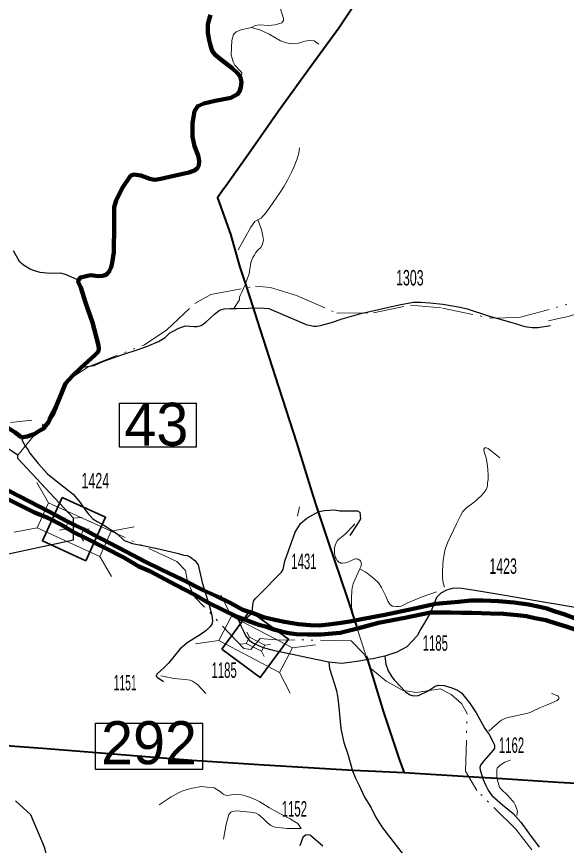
# Model space of a CAD drawing. Extents: x 293530 to 326535, y 221009 to 264119.
# Drawn here: x 321683 to 323283, y 242903 to 245314 of the extents above; entities that cross this region are included whole.
import ezdxf
from ezdxf.enums import TextEntityAlignment as Align

# ---------------------------------------------------------------- set-up
doc = ezdxf.new("R2010")
doc.units = 0
doc.header["$LTSCALE"] = 18
doc.linetypes.add('DASH_DOUBLE_DOT', pattern=[9.2, 5, -1.2, 0.3, -1.2, 0.3, -1.2])
doc.linetypes.add('LONG_DASHED', pattern=[7.5, 6, -1.5])
for name, color, linetype, lineweight in [('28', 7, 'Continuous', 120), ('29', 7, 'Continuous', 120), ('3', 7, 'Continuous', 158), ('31', 7, 'Continuous', 35), ('32', 7, 'Continuous', 25), ('35', 7, 'Continuous', 13), ('50', 7, 'Continuous', 13), ('56', 7, 'Continuous', 40), ('59', 7, 'DASH_DOUBLE_DOT', 13), ('8', 7, 'Continuous', 25)]:
    doc.layers.add(name, color=color, linetype=linetype, lineweight=lineweight)

msp = doc.modelspace()

# ---------------------------------------------------------------- linework, layer by layer
at = {"layer": '28'}
msp.add_line((322323.18, 243568.33), (322345.69, 243559.46), dxfattribs=at)
for points in [[(321546.97, 243968.9), (321651.14, 243913.11), (321734.68, 243871.34), (321773.81, 243855.21), (321813.46, 243834.85), (321848.52, 243813.71)], [(321848.52, 243813.71), (321885.9, 243795.19), (321994.82, 243739.93), (322038.18, 243714.55), (322070.96, 243700.27), (322147.1, 243659.55), (322201.03, 243631.26), (322241.22, 243607.99), (322323.18, 243568.33)], [(322345.69, 243559.46), (322387.43, 243544.79), (322407.38, 243539.08), (322428.15, 243531.75), (322456.85, 243524.42), (322475.18, 243519.93), (322496.35, 243517.08), (322529.33, 243516.27), (322568.05, 243516.01), (322624.85, 243521.31), (322675.32, 243533.69), (322735.58, 243550.09), (322813.15, 243564.75), (322887.66, 243580.24)], [(322887.66, 243580.24), (322946.5, 243579.83), (322977.86, 243579.42), (323008.4, 243579.01), (323061.94, 243577.79), (323099.81, 243576.16), (323140.13, 243572.5), (323166.59, 243569.64), (323191.43, 243563.94), (323222.99, 243557.83), (323252.71, 243548.46), (323282.44, 243539.9), (323317.05, 243528.08)]]:
    msp.add_lwpolyline(points, dxfattribs=at)
at = {"layer": '29'}
for points in [[(321862.92, 244546.88), (321868.48, 244554.86), (321898.02, 244561.31), (321920.63, 244558.97), (321933.89, 244559.75), (321942.47, 244562.1), (321948.71, 244567.56), (321953.39, 244573.8), (321958.07, 244584.73), (321961.19, 244597.21), (321965.86, 244628.43), (321966.64, 244708.81), (321966.64, 244759.54), (321972.1, 244779.04), (321990.04, 244814.94), (322014.22, 244850.06), (322023.58, 244853.96), (322043.85, 244851.62), (322070.37, 244842.26), (322085.19, 244839.14), (322102.34, 244841.48), (322128.08, 244847.72), (322184.23, 244860.6), (322200.61, 244866.06), (322209.18, 244873.08), (322213.08, 244880.89), (322213.86, 244894.15), (322211.52, 244909.76), (322200.61, 244937.08), (322195.15, 244963.61), (322194.37, 245004.19), (322200.61, 245038.53), (322209.96, 245053.35), (322227.9, 245061.16), (322260.66, 245068.96), (322305.89, 245077.55), (322325.39, 245087.69), (322331.62, 245096.28), (322335.52, 245107.98), (322337.08, 245123.59), (322333.18, 245139.2), (322331.72, 245141.22), (322326.95, 245147.78), (322309.79, 245164.17), (322276.25, 245189.92), (322259.88, 245203.58), (322252.08, 245214.51), (322246.62, 245230.11), (322242.72, 245244.94), (322238.82, 245266.79), (322239.6, 245291.38), (322246.62, 245318.69)], [(321870.72, 244293.25), (321910.49, 244328.76), (321919.85, 244338.9), (321922.19, 244346.71), (321921.41, 244356.85), (321903.47, 244423.97), (321883.2, 244481.71), (321869.94, 244525.81), (321862.14, 244541.41), (321862.92, 244546.88)], [(321697.14, 244089.21), (321713.53, 244091.85), (321734.15, 244099.25), (321750.68, 244109.5), (321760.33, 244115.02), (321767.23, 244123.31), (321775.51, 244134.35), (321782.41, 244148.16), (321787.93, 244156.45), (321825.49, 244246.04), (321844.98, 244268.67), (321870.72, 244293.25)], [(321632.1, 244118.82), (321646.38, 244118.82), (321660.12, 244115.65), (321670.17, 244109.83), (321678.63, 244104.01), (321689.73, 244095.55), (321697.14, 244089.21)]]:
    msp.add_lwpolyline(points, dxfattribs=at)
at = {"layer": '3'}
for points in [[(321543.69, 243995.86), (321661.69, 243933.61), (321776.69, 243873.61), (321825.19, 243848.36), (321853.94, 243833.36), (321877.44, 243822.36), (321905.94, 243807.36), (322002.94, 243757.11), (322054.44, 243729.36), (322105.44, 243704.36), (322164.94, 243676.36), (322227.19, 243643.86), (322264.94, 243627.86), (322306.19, 243607.36), (322340.94, 243587.61), (322370.94, 243578.61)], [(322902.19, 243605.11), (322968.44, 243611.11), (323004.94, 243615.11), (323040.44, 243614.86), (323084.94, 243613.61), (323130.69, 243609.36), (323172.69, 243603.36), (323200.44, 243597.61), (323225.94, 243591.86), (323246.94, 243584.61), (323278.69, 243574.86), (323314.44, 243561.36)], [(322686.19, 243561.11), (322754.69, 243573.36), (322836.94, 243590.86), (322902.19, 243605.11)], [(322370.94, 243578.61), (322401.69, 243566.61), (322434.19, 243558.86), (322462.44, 243553.11), (322503.19, 243546.61), (322537.44, 243543.11), (322562.94, 243542.36), (322590.44, 243545.36), (322620.94, 243548.86), (322652.19, 243554.11), (322686.19, 243561.11)]]:
    msp.add_lwpolyline(points, dxfattribs=at)
at = {"layer": '31', "lineweight": 25}
for points in [[(321981.83, 244189.3), (322205.66, 244189.3), (322205.66, 244061.01), (321981.83, 244061.01)], [(321912.78, 243258.79), (322224.26, 243258.79), (322224.26, 243123.2), (321912.78, 243123.2)]]:
    msp.add_lwpolyline(points, close=True, dxfattribs=at)
at = {"layer": '31'}
for points in [[(321815.5, 243914.92), (321941.9, 243857.18), (321884.13, 243730.68), (321757.72, 243788.41)], [(322279.6, 243473.3), (322361.92, 243585.27), (322473.96, 243502.89), (322391.65, 243390.92)]]:
    msp.add_lwpolyline(points, close=True, dxfattribs=at)
at = {"layer": '32'}
for points in [[(321862.92, 244546.88), (321825.48, 244563.66), (321810.48, 244567.8), (321780.04, 244566.54), (321751.16, 244569.06), (321732.33, 244574.71), (321720.4, 244579.73), (321707.21, 244587.65), (321703.17, 244590.93), (321696.48, 244596.67), (321692.55, 244600.35), (321687.01, 244608.06), (321673.89, 244632.73)], [(321870.72, 244293.25), (321887.88, 244295.59), (321908.15, 244298.71), (321933.89, 244310.42), (321963.52, 244321.34), (321997.84, 244332.27), (322033.71, 244344.76), (322064.13, 244354.9), (322095.32, 244368.95), (322114.82, 244380.65), (322128.86, 244393.53), (322138.21, 244398.6), (322154.59, 244407.58), (322174.09, 244413.82), (322199.83, 244412.26), (322208.4, 244412.26), (322220.1, 244415.38), (322233.36, 244424.75), (322259.1, 244448.55), (322273.13, 244459.47), (322286.39, 244463.38), (322304.33, 244464.94), (322324.6, 244464.94), (322390.23, 244466.64), (322416.85, 244464.18), (322525.03, 244418.11), (322547.84, 244413.23), (322555.37, 244412.91), (322567.3, 244414.8), (322599, 244424.22), (322630.07, 244434.58), (322685, 244449.97), (322796.14, 244475.41), (322837.57, 244482.95), (322858.91, 244483.26), (322885.78, 244481.37), (322922.81, 244476.98), (322973.66, 244468.81), (322994.38, 244463.47), (323056.21, 244443.69), (323113.33, 244426.73), (323123.88, 244423.9), (323161.85, 244412.6), (323183.51, 244409.14), (323200.46, 244409.14), (323236.55, 244414.8)], [(321697.14, 244089.21), (321699.78, 244078.63), (321707.71, 244064.88), (321716.17, 244052.19), (321720.88, 244043.96), (321745.25, 244014.12), (321772.75, 243983.97), (321792.84, 243966.79), (321847.45, 243924.19), (321867.47, 243899.78), (321880.32, 243881.92), (321891.34, 243867.69), (321896.72, 243861.58), (321904.41, 243852.57), (321917.63, 243845.16), (321936.66, 243834.59), (321975.29, 243809), (321996, 243790.15), (322019.86, 243780.73), (322060.03, 243773.19), (322091.42, 243766.28), (322149.8, 243752.47), (322169.26, 243747.44), (322179.3, 243746.19), (322189.05, 243741.32), (322201.55, 243731.07), (322210.69, 243719.18), (322223.24, 243667.67), (322233.29, 243632.32), (322241.22, 243607.99)], [(322345.69, 243559.46), (322364.83, 243575.35), (322368.08, 243580.64), (322370.53, 243601.42), (322372.56, 243613.24), (322376.84, 243619.76), (322395.16, 243638.1), (322412.26, 243655.21), (322429.77, 243673.54), (322454, 243697.18), (322458.48, 243705.73), (322463.35, 243729.23), (322493.48, 243814.02), (322509.17, 243839.14), (322527.38, 243854.22), (322561.9, 243873.69), (322578.85, 243877.46), (322608.35, 243879.34), (322623.73, 243876.2), (322674.58, 243876.2), (322681.48, 243871.8), (322682.74, 243862.38), (322683.37, 243852.33), (322675.21, 243837.89), (322652.61, 243804.6)], [(323464.58, 243557.13), (323451.39, 243569.69), (323433.82, 243573.46), (323343.42, 243589.16), (323198.73, 243613.03), (323103.94, 243629.36), (323016.69, 243643.81), (322978.4, 243650.09), (322953.92, 243650.71), (322933.83, 243645.69), (322917.51, 243636.27), (322904.95, 243623.71), (322887.66, 243580.24)], [(322241.22, 243607.99), (322251.27, 243572.57), (322252.85, 243554.59), (322250.74, 243545.07), (322245.45, 243538.19), (322234.87, 243528.15), (322220.07, 243517.31), (322178.83, 243492.45), (322157.68, 243473.94), (322124.37, 243433.23), (322112.73, 243421.59), (322090.53, 243400.44), (322088.94, 243395.15), (322091.58, 243392.51), (322110.09, 243379.29)], [(322377.43, 243488.14), (322370.74, 243491.2), (322362.55, 243496.97), (322356.71, 243505.09), (322350.36, 243512.82), (322344.49, 243524.54), (322336.6, 243540.3), (322330.58, 243555.11), (322323.18, 243568.33)], [(322887.66, 243580.24), (322866.88, 243545.77), (322859.54, 243533.21), (322848.86, 243512.48), (322833.17, 243496.15), (322818.73, 243480.44), (322789.86, 243465.37), (322754.7, 243453.44)], [(322591.49, 243435.85), (322530.6, 243448.41), (322486.03, 243457.83), (322433.81, 243468.34), (322401.28, 243477.39), (322377.43, 243488.14)], [(322754.7, 243453.44), (322736.5, 243449.67), (322720.81, 243445.27), (322709.51, 243444.64), (322679.38, 243438.36), (322651.76, 243434.59), (322628.53, 243432.08), (322591.49, 243435.85)], [(322754.7, 243453.44), (322757.19, 243430.29), (322764.51, 243410.93), (322774.36, 243393.13), (322781.28, 243384.19), (322815.88, 243348.16), (322828.12, 243341.25), (322838.16, 243337.8), (322852.6, 243338.74), (322880.85, 243352.56), (322900.62, 243366.06), (322910.67, 243368.57), (322926.99, 243368.26), (322949.59, 243361.04), (322966.28, 243354.25), (322977.58, 243346.4), (323001.12, 243317.51), (323020.27, 243288.3), (323045.69, 243242.89), (323058.56, 243224.99), (323070.17, 243203.01), (323072.68, 243197.04), (323073.63, 243192.64), (323073.31, 243185.42), (323070.8, 243181.02), (323042.24, 243149.24), (323032.51, 243136.36), (323030.94, 243129.46), (323031.88, 243122.55), (323040.04, 243096.79), (323048.52, 243076.88), (323055.42, 243063.69), (323061.07, 243055.21), (323066.29, 243047.58), (323096.57, 243020.35), (323128.27, 242995.23), (323149.93, 242970.42), (323172.21, 242939.33), (323203.28, 242897.24)], [(322591.49, 243435.85), (322593.66, 243417.01), (322600.56, 243395.65), (322609.04, 243368.96), (322613.43, 243352), (322616.57, 243336.61), (322619.71, 243314.63), (322624.01, 243263.67), (322626.81, 243243.21), (322631.64, 243219.85), (322635.4, 243202.26), (322646.39, 243168.34), (322660.51, 243119.54), (322668.99, 243098.81), (322679.34, 243076.83), (322695.35, 243043.22), (322713.67, 243013.78), (322727.37, 242985.56), (322748.08, 242954.16), (322817.1, 242864.09)], [(322573.57, 242900.58), (322538.1, 242931.67), (322533.08, 242933.55), (322523.98, 242932.93), (322515.51, 242926.02), (322507.03, 242901.84)]]:
    msp.add_lwpolyline(points, dxfattribs=at)
at = {"layer": '35'}
msp.add_line((322500.26, 243860.78), (322506.4, 243887.87), dxfattribs=at)
for points in [[(322366.72, 245281.62), (322376.86, 245287.47), (322389.34, 245289.81), (322415.85, 245288.25), (322435.35, 245289.81), (322454.84, 245295.28), (322459.52, 245302.3), (322459.52, 245307.76), (322445.49, 245351.47), (322442.37, 245361.61), (322446.27, 245368.63), (322459.52, 245374.88), (322476.68, 245380.34), (322495.4, 245381.12)], [(322333.18, 245139.2), (322338.64, 245145.05), (322338.64, 245149.73), (322333.96, 245155.2), (322318.37, 245172.36), (322312.91, 245182.51), (322307.45, 245202.02), (322309.01, 245244.16), (322313.69, 245261.33), (322321.49, 245269.13), (322335.52, 245275.38), (322354.24, 245279.28), (322366.72, 245281.62)], [(322366.72, 245281.62), (322390.9, 245275.38), (322417.41, 245262.89), (322450.95, 245243.38), (322467.32, 245237.14), (322484.48, 245234.02), (322503.2, 245236.36), (322521.91, 245241.82), (322535.17, 245244.16), (322548.43, 245243.38), (322562.47, 245233.24)], [(322506.3, 244931.9), (322503.9, 244916.74), (322499.06, 244900.03), (322490.82, 244877.78), (322482.89, 244861.54), (322471.02, 244838.16), (322461.26, 244820.35), (322448.77, 244800.99), (322420.45, 244760.34), (322405.43, 244739.42), (322398.99, 244732.75), (322394.18, 244727.64), (322384.67, 244722.23)], [(322384.67, 244722.23), (322375.89, 244718), (322364.35, 244701.43), (322327.41, 244634.93)], [(322384.67, 244722.23), (322395.72, 244694), (322399.33, 244674.72), (322401.2, 244663.08), (322397.21, 244648.75), (322393.27, 244641.63), (322385.03, 244634.59), (322378.68, 244627.11), (322374.12, 244619.2), (322370.1, 244613.28), (322364.6, 244598.58), (322359.15, 244565.87), (322354.24, 244550.37), (322348.76, 244536.47), (322348.47, 244535.81)], [(322348.47, 244535.81), (322342.05, 244521), (322336.92, 244509.89), (322333.57, 244502.36), (322331.38, 244498), (322331.02, 244490), (322315.25, 244464.94)], [(323230.71, 244428.42), (323255.91, 244434.38), (323287.85, 244440.95), (323323.89, 244452.24), (323372.62, 244467.67)], [(323089.49, 244030.32), (323055.31, 244057.41), (323050.45, 244059.51), (323045.54, 244058.81), (323042.87, 244055.66), (323042.49, 244051.67), (323044.66, 244044.82), (323048.96, 244029.93), (323051.93, 244013.46), (323053.82, 243997.42), (323055.03, 243978.19), (323055.02, 243967.38), (323053.52, 243957.41), (323052.92, 243947.42), (323051.62, 243942.64), (323049.53, 243937.88), (323042.84, 243928.81), (323034.34, 243918.58), (323028.53, 243913.49), (323021.5, 243907.23), (323006.27, 243895.52), (322994.38, 243886.56), (322987.34, 243879.49), (322981.52, 243873.61), (322974.28, 243861.75), (322963, 243837.96), (322936.49, 243782.87), (322929.73, 243764.99), (322927.33, 243749.83), (322923.95, 243731.09), (322923.62, 243719.5), (322922.43, 243699.91), (322921.85, 243695.92), (322922.16, 243691.11), (322922.67, 243681.9), (322923.4, 243673.08), (322924.58, 243667.05), (322928.52, 243653.77)], [(322666.82, 243838.59), (322662.79, 243833.53), (322639.27, 243808.39), (322628.6, 243799.8), (322625.56, 243797.86), (322617, 243790.03), (322610.58, 243778.95), (322607.87, 243768.6), (322607.92, 243756.19), (322608.23, 243751.78), (322611.21, 243740.52), (322612.74, 243736.89), (322616.13, 243731.22), (322617.59, 243729.59), (322620.44, 243726.73), (322621.61, 243725.51), (322624, 243724.66), (322625.88, 243723.82), (322629.88, 243723.74), (322630.78, 243723.72), (322640.2, 243724.34), (322647.25, 243726.6), (322655.43, 243730.44), (322665.12, 243735.04), (322669.45, 243736.16), (322671.25, 243736.12), (322674.64, 243735.66), (322676.43, 243735.22), (322679.81, 243733.95), (322681.58, 243732.32), (322683.82, 243729.47), (322684.98, 243727.45), (322685.93, 243724.63), (322686.27, 243721.82), (322685.87, 243717.03), (322684.7, 243713.45), (322681.37, 243707.11)], [(322681.37, 243707.11), (322667.33, 243674.98), (322662.4, 243663.87), (322659.07, 243652.33), (322658.17, 243641.95), (322657.3, 243623.55), (322657.93, 243596.72), (322662.82, 243570.61), (322675.32, 243533.69)], [(322904.73, 243640.24), (322863.33, 243625.86), (322823.69, 243609.44), (322811.76, 243603.27), (322802.07, 243599.06), (322794.74, 243597.61), (322788.64, 243597.73), (322780.16, 243598.7), (322777.05, 243598.76), (322771.6, 243601.27), (322769.75, 243603.71), (322766.44, 243608.18), (322763.33, 243613.04), (322757.83, 243627.96), (322744.43, 243653.43), (322735.59, 243666.41), (322722.13, 243679.09), (322712.39, 243687.29), (322702.94, 243695.08), (322696.92, 243698.8), (322681.37, 243707.11)], [(322102.82, 243396.16), (322108.61, 243394.78), (322140.29, 243388.14), (322173.55, 243385.48), (322188.22, 243383.59), (322194.86, 243380.26), (322203.05, 243374.89), (322209.76, 243369.96), (322233.26, 243344.28)], [(323239.1, 243345.46), (323255.97, 243338.33), (323258.96, 243337.87), (323261.06, 243333.02), (323261.08, 243329.02), (323256.48, 243323.91), (323226.63, 243312.1), (323207.46, 243304.08), (323200.18, 243300.22), (323188.89, 243295.64), (323177.56, 243289.47), (323167.19, 243286.07), (323117.26, 243275.86), (323105.61, 243273.29), (323093.79, 243267.52), (323088, 243263.24), (323082.18, 243257.35), (323067.83, 243244.83), (323057.53, 243235.03)], [(323119.67, 243150.56), (323103.54, 243144.48), (323095.55, 243140.24), (323089.15, 243135.16), (323085.48, 243131.63), (323081.59, 243127.31), (323080.32, 243123.73), (323080.01, 243103.33), (323081.3, 243096.92)], [(323081.3, 243096.92), (323082.2, 243092.48), (323088.59, 243071.95), (323091.9, 243067.48), (323112.02, 243047.87), (323125.44, 243033.6), (323129.74, 243028.31), (323134.95, 243018.6), (323137.98, 243010.14), (323140.43, 243002.49), (323140.12, 243002.09), (323138.56, 242989.32)], [(322511.25, 242951.78), (322501.25, 242966.79), (322489.97, 242973.02), (322478.69, 242979.64), (322431.96, 243004.18), (322418.31, 243012.06), (322390.25, 243029.42), (322376.88, 243036.09), (322360.7, 243042.82), (322350.67, 243046.22), (322342.12, 243049.19), (322329.84, 243050.63), (322308.62, 243049.86), (322296.08, 243048.1), (322290.59, 243048.61), (322284.15, 243051.94), (322274.8, 243059.73), (322265.02, 243065.53), (322257.4, 243070.08), (322237.84, 243072.47), (322219.57, 243074.04), (322190.04, 243068.22), (322166.49, 243061.49), (322158.01, 243057.66), (322133.03, 243043.75), (322097.35, 243020.85)], [(322511.25, 242951.78), (322470.14, 242951.8), (322435.7, 242955.69), (322429.54, 242957.81), (322422.29, 242960.36), (322411.56, 242969.38), (322400.97, 242979.99), (322392.13, 242988.17), (322386.91, 242992.28), (322380.19, 242996.41), (322372.63, 242998.56), (322323.2, 243003.55), (322310.36, 243001.8), (322305.82, 242999.89), (322300.08, 242992.8), (322293.01, 242964.13), (322285.15, 242921.07)]]:
    msp.add_lwpolyline(points, dxfattribs=at)
at = {"layer": '50'}
for p, q in [((321727.51, 244139.97), (321665.35, 244132.73)), ((321775.81, 243899.46), (321741.9, 243958.5)), ((321742.6, 243826.69), (321675.79, 243813.62)), ((322024.57, 243829.49), (321957.76, 243816.43)), ((321958.45, 243684.62), (321924.54, 243743.65)), ((322307.93, 243569.54), (322277.17, 243630.28)), ((322270.93, 243498.61), (322203.53, 243489.08)), ((322552.66, 243486.59), (322485.26, 243477.05)), ((322479.02, 243345.39), (322448.26, 243406.12))]:
    msp.add_line(p, q, dxfattribs=at)
at = {"layer": '50', "linetype": 'LONG_DASHED'}
for p, q in [((321831.59, 243841.03), (321823.11, 243855.79)), ((321823.28, 243822.84), (321806.58, 243819.57)), ((321893.78, 243823.54), (321877.07, 243820.27)), ((321877.25, 243787.32), (321868.77, 243802.08)), ((322360.55, 243508.26), (322352.86, 243523.44)), ((322351.3, 243490.53), (322334.45, 243488.15)), ((322421.74, 243487.52), (322404.89, 243485.14)), ((322403.33, 243452.22), (322395.64, 243467.41))]:
    msp.add_line(p, q, dxfattribs=at)
at = {"layer": '50'}
for points in [[(321742.6, 243826.69), (321924.54, 243743.65), (321957.76, 243816.43), (321775.81, 243899.46)], [(322270.93, 243498.61), (322448.26, 243406.12), (322485.26, 243477.05), (322307.93, 243569.54)]]:
    msp.add_lwpolyline(points, close=True, dxfattribs=at)
at = {"layer": '50', "linetype": 'LONG_DASHED'}
for points in [[(321823.28, 243822.84), (321868.77, 243802.08), (321877.07, 243820.27), (321831.59, 243841.03)], [(322351.3, 243490.53), (322395.64, 243467.41), (322404.89, 243485.14), (322360.55, 243508.26)]]:
    msp.add_lwpolyline(points, close=True, dxfattribs=at)
at = {"layer": '56'}
for p, q in [((322348.47, 244535.81), (322371.03, 244466.14)), ((323029.38, 243100.18), (322811.21, 243113.88)), ((323081.3, 243096.92), (323029.38, 243100.18))]:
    msp.add_line(p, q, dxfattribs=at)
at = {"layer": '56', "lineweight": 13}
for p, q in [((322671.65, 243540.66), (322673.06, 243536.36)), ((322673.06, 243536.36), (322700.2, 243453.7))]:
    msp.add_line(p, q, dxfattribs=at)
at = {"layer": '56'}
for points in [[(322800.68, 245622.07), (322789.54, 245595.34), (322752.89, 245498.43), (322724.58, 245433.36), (322717.21, 245419.91), (322655.94, 245332.29), (322620.39, 245280.17), (322539.53, 245168.54), (322445.4, 245038.35), (322364.27, 244923.12), (322292.1, 244820.91), (322282.34, 244808.3), (322267.41, 244786.59), (322305.51, 244680.59), (322332.61, 244584.81), (322348.47, 244535.81)], [(322371.03, 244466.14), (322382.94, 244429.35), (322435.63, 244267.03), (322497.22, 244074.92), (322545.41, 243917.5), (322556.41, 243884.92)], [(322556.41, 243884.92), (322590.85, 243782.94), (322643.83, 243625.42), (322671.65, 243540.66)], [(322661.81, 243120.94), (322403.38, 243136.01), (322192.77, 243150.2), (322058.61, 243160.08), (321927.89, 243171.48), (321758.07, 243184.47), (321583.15, 243197.15), (321482.56, 243204.76), (321382.26, 243211.55), (321347.51, 243215.05), (321324.08, 243223.92), (321217.65, 243254.85), (320993.6, 243317.33), (320753.14, 243384.54), (320570.33, 243437.8), (320539.67, 243446.68)], [(322700.2, 243453.7), (322701.74, 243449), (322750.5, 243290.36), (322797.44, 243150.97), (322811.21, 243113.88)], [(322811.21, 243113.88), (322705.75, 243118.38), (322661.81, 243120.94)], [(325220.24, 242980.08), (324824.45, 243002.97), (324312.94, 243028.36), (323869.72, 243051.99), (323258.94, 243085.76), (323081.3, 243096.92)]]:
    msp.add_lwpolyline(points, dxfattribs=at)
at = {"layer": '59', "linetype": 'Continuous', "lineweight": 25}
for points in [[(321686.16, 244038.23), (321482.25, 244171.38), (321361.22, 244279.81), (321296, 244312.12), (321175, 244341.55), (320991.81, 244332.19), (320859.5, 244336.81), (320720.81, 244366.59), (320678.44, 244390.44), (320647.97, 244475.08), (320637.91, 244557.3), (320621.44, 244595.66), (320488.25, 244722.36), (320430.62, 244746.52), (320341.62, 244752.28), (320231.59, 244804.5), (320065.47, 244854.81), (319983.78, 244850.44), (319914.59, 244831.81), (319803.34, 244767)], [(321848.31, 243854.95), (321685.84, 244028.25), (321686.16, 244038.23)], [(321436.53, 243703.08), (321848.62, 243791.91), (321848.31, 243854.95)], [(322000.75, 242195.23), (322043.44, 242252.41), (322062.62, 242303.05), (322062.94, 242389.08), (322009.28, 242459.17), (321923.34, 242555.92), (321878.84, 242669.86), (321827.62, 242734.91), (321786.78, 242809.75), (321764.22, 242897.25), (321723.97, 242992.08), (321679.47, 243031.98)]]:
    msp.add_lwpolyline(points, dxfattribs=at)
at = {"layer": '59'}
for points in [[(321686.16, 244038.23), (321773.62, 244144.55), (321822.41, 244236.62), (321848.62, 244267.12), (321892.81, 244296.25), (322054.97, 244359.05), (322119.91, 244402.77), (322201.28, 244479.19), (322247.91, 244505.27), (322378.38, 244529.69), (322421.34, 244525.83), (322496.94, 244502.31), (322614.59, 244450.95), (322721.28, 244451.83), (322828.88, 244474.7), (322922.75, 244465.83), (323064.19, 244436.02), (323145.56, 244438.38), (323329.97, 244488.73), (323445.19, 244505.45), (323494.28, 244534.48)], [(323182.19, 242890), (323135.84, 242949.95), (323022.47, 243062.27), (322988.94, 243118.95), (322994.09, 243286.92), (322977.34, 243315.28), (322947.78, 243341.86), (322915.16, 243358.52), (322846.28, 243347.88), (322808.19, 243353.66), (322758.19, 243380.66), (322713.69, 243417.56), (322694.78, 243458.95), (322656.95, 243497.75), (322492.58, 243500.91), (322449.58, 243499.75), (322391.19, 243505), (322364.69, 243472.52), (322344.56, 243475.92), (322201.91, 243624.81), (322180.25, 243669.27), (322173.84, 243702.41), (322149.16, 243728.91), (321871.19, 243856.48), (321848.31, 243854.95)]]:
    msp.add_lwpolyline(points, dxfattribs=at)

# ---------------------------------------------------------------- texts
at = {"layer": '31'}
for s, p in [('43', (321996.51, 244065.47)), ('292', (321928.66, 243139.06))]:
    msp.add_text(s, height=125, dxfattribs=at).set_placement(p)
at = {"layer": '8'}
for s, width, p in [('1303', 0.6, (322827.27, 244531.58)), ('1424', 0.6, (321911.9, 243941.32)), ('1431', 0.55, (322519.04, 243706.39)), ('1423', 0.6, (323098.77, 243692.72)), ('1185', 0.55, (322901.36, 243469.02)), ('1185', 0.55, (322286.7, 243390.07)), ('1151', 0.5, (321998.67, 243353.57)), ('1162', 0.55, (323123.22, 243171.93)), ('1152', 0.55, (322491.15, 242986.68))]:
    msp.add_text(s, height=45, dxfattribs=dict(at, width=width)).set_placement(p, align=Align.CENTER)

doc.saveas('drawing.dxf')
